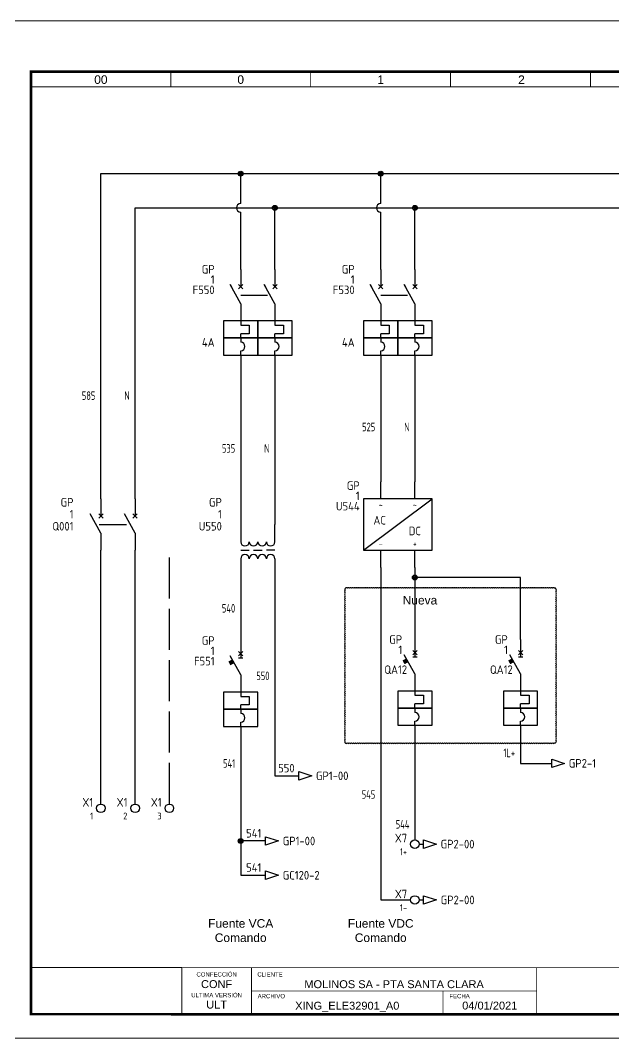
# Model space of a CAD drawing. Header units: millimetres. Extents: x -127 to 420, y 0 to 297.
# Drawn here: x 2.8 to 176.1, y 0 to 297.2 of the extents above; entities that cross this region are included whole.
import ezdxf
from ezdxf.enums import TextEntityAlignment as Align

# ---------------------------------------------------------------- set-up
doc = ezdxf.new("R2010")
doc.units = ezdxf.units.MM
doc.linetypes.add('ACAD_ISO02W100', pattern=[15, 12, -3])
for name, color, linetype in [('BLK_4', 250, 'Continuous'), ('BRN_25', 40, 'Continuous'), ('DESC', 150, 'Continuous'), ('LBLE_25', 4, 'Continuous'), ('LINK', 9, 'Continuous'), ('LOC', 8, 'Continuous'), ('MISC', 7, 'Continuous'), ('RED_15', 20, 'Continuous'), ('SYMS', 7, 'Continuous'), ('TAGS', 150, 'Continuous'), ('TERMS', 123, 'Continuous'), ('WHT_15', 7, 'Continuous'), ('WIREFIXED', 7, 'Continuous'), ('WIREREF', 52, 'Continuous'), ('XREF', 7, 'Continuous'), ('Y_G_25', 3, 'ACAD_ISO02W100')]:
    doc.layers.add(name, color=color, linetype=linetype)
doc.layers.add('eProC - L2', color=41, linetype='Continuous', lineweight=20)
doc.styles.get("Standard").update_dxf_attribs({"font": 'arial.ttf'})
doc.styles.add('WD_IEC', font='ISOCP2.shx', dxfattribs={"width": 0.9, "height": 4})
picture_1 = doc.add_image_def('image1.jpg', size_in_pixel=(564, 174))

# ---------------------------------------------------------------- blocks, each defined once
blk = doc.blocks.new('WDDOT')
for radius in [0.72, 0.449, 0.223]:
    blk.add_circle((0, 0), radius)
blk = doc.blocks.new('VCB1')
for p, q in [((0, 7.5), (0, 2.5)), ((0, -2.5), (-3.12, 3.12)), ((0.62, 1.88), (-0.62, 3.12)), ((-0.62, 1.88), (0.62, 3.12)), ((0, -2.5), (0, -7.5))]:
    blk.add_line(p, q)
at = {"style": 'WD_IEC'}
for tag, p in [('INST', (-8, 5.25)), ('LOC', (-8, 1.75)), ('TAG1', (-8, -1.75)), ('RATING1', (-8, -6.35)), ('DESC1', (-8, -14.35)), ('DESC2', (-8, -17.85)), ('DESC3', (-8, -21.35))]:
    blk.add_attdef(tag, text='', height=2.5, dxfattribs=at).set_placement(p, align=Align.RIGHT)
blk.add_attdef('TERM01', text='', height=2, rotation=90, dxfattribs=at).set_placement((-1, 7.5), align=Align.RIGHT)
at = {"style": 'WD_IEC', "flags": 1}
for tag, p, height in [('X2TERM01', (0, 7.5), 0.32), ('MFG', (2.75, 6.5), 1.5), ('CAT', (2.75, 4), 1.5), ('X4LINK', (-2, 0), 0.32), ('X1LINK', (-0.5, 0), 0.32), ('X8TERM02', (0, -7.5), 0.32), ('ASSYCODE', (1, -9), 1), ('FAMILY', (1, -10.5), 1), ('CATDESC', (1, -12), 1), ('CONTACT', (1, -13.5), 1), ('COMMON', (2.25, -14.75), 1)]:
    blk.add_attdef(tag, p, '', height=height, dxfattribs=at)
at = {"style": 'WD_IEC'}
blk.add_attdef('TERM02', (-1, -7.5), '', height=2, rotation=90, dxfattribs=at)
at = {"lineweight": 15, "style": 'WD_IEC'}
blk.add_attdef('XREF', text='', height=2.5, dxfattribs=at).set_placement((-8, -10.35), align=Align.RIGHT)
blk = doc.blocks.new('VCB2')
for p, q in [((0, 7.5), (0, 2.5)), ((0, -2.5), (-3.12, 3.12)), ((0.62, 1.88), (-0.62, 3.12)), ((-0.62, 1.88), (0.62, 3.12)), ((0, -2.5), (0, -7.5))]:
    blk.add_line(p, q)
at = {"style": 'WD_IEC'}
blk.add_attdef('TERM01', text='', height=2, rotation=90, dxfattribs=at).set_placement((-1, 7.5), align=Align.RIGHT)
at = {"style": 'WD_IEC', "flags": 1}
for tag, p, height in [('X2TERM01', (0, 7.5), 0.32), ('X4LINK', (-2.5, 0), 0.32), ('X1LINK', (-0.5, 0), 0.32), ('X8TERM02', (0, -7.5), 0.32), ('FAMILY', (1, -10.5), 1), ('CONTACT', (1, -13.5), 1)]:
    blk.add_attdef(tag, p, '', height=height, dxfattribs=at)
at = {"style": 'WD_IEC'}
for tag, p in [('INST', (-8, 2.65)), ('LOC', (-8, -0.35)), ('TAG2', (-8, -3.35)), ('DESC1', (-8, -13.35)), ('DESC2', (-8, -16.35)), ('DESC3', (-8, -19.35))]:
    blk.add_attdef(tag, text='', height=2.5, dxfattribs=at).set_placement(p, align=Align.RIGHT)
blk.add_attdef('TERM02', (-1, -7.5), '', height=2, rotation=90, dxfattribs=at)
at = {"style": 'WD_IEC', "flags": 1}
blk.add_attdef('RATING1', text='', height=2.5, dxfattribs=at).set_placement((-8, -6.35), align=Align.RIGHT)
at = {"lineweight": 15, "style": 'WD_IEC'}
blk.add_attdef('XREF', text='', height=2.5, dxfattribs=at).set_placement((-8, -10.35), align=Align.RIGHT)
blk = doc.blocks.new('VCB11Q134')
for p, q in [((0, 7.5), (0, 2.5)), ((0, -2.5), (-3.12, 3.12)), ((-0.62, 3.12), (0.63, 4.37)), ((0.63, 3.12), (-0.62, 4.37)), ((-0.62, 2.5), (0.63, 2.5)), ((0, -2.5), (0, -8.75)), ((0, -7.5), (0, -8.75)), ((0, -8.75), (2.5, -8.75)), ((2.5, -8.75), (2.5, -11.25)), ((0, -12.5), (0, -11.25)), ((2.5, -11.25), (0, -11.25)), ((0, -12.5), (0, -13.75)), ((0, -17.5), (0, -16.25)), ((0, -17.5), (0, -22.5))]:
    blk.add_line(p, q)
for points in [[(-5, -7.5), (-5, -12.5), (5, -12.5), (5, -7.5)], [(-5, -12.5), (-5, -17.5), (5, -17.5), (5, -12.5)]]:
    blk.add_lwpolyline(points, close=True)
blk.add_arc((0, -15), 1.25, 270, 90)
blk.add_solid([(-2.52, 2.03), (-3.61, 1.43), (-1.91, 0.94), (-3.01, 0.33)])
at = {"style": 'WD_IEC'}
for tag, p in [('INST', (-7.62, 6.3)), ('LOC', (-7.62, 3.3)), ('TAG1', (-7.62, 0.3)), ('RATING1', (-7.62, -2.7)), ('DESC1', (-7.62, -15.05)), ('DESC2', (-7.62, -18.05)), ('DESC3', (-7.62, -21.05))]:
    blk.add_attdef(tag, text='', height=2.5, dxfattribs=at).set_placement(p, align=Align.RIGHT)
blk.add_attdef('TERM01', text='', height=2, rotation=90, dxfattribs=at).set_placement((-1, 7.5), align=Align.RIGHT)
at = {"style": 'WD_IEC', "flags": 1}
for tag, p, height in [('X2TERM01', (0, 7.5), 0.32), ('X4LINK', (-2.15, 0), 0.32), ('X1LINK', (0.02, 0), 0.32), ('ASSYCODE', (0.69, -18.77), 1), ('FAMILY', (0.69, -20.27), 1), ('CATDESC', (0.69, -21.77), 1), ('X8TERM02', (0, -22.5), 0.32)]:
    blk.add_attdef(tag, p, '', height=height, dxfattribs=at)
at = {"style": 'WD_IEC', "flags": 9}
for tag, p in [('MFG', (7.81, 5.44)), ('CAT', (7.81, 2.94))]:
    blk.add_attdef(tag, text='', height=1.5, dxfattribs=at).set_placement(p, align=Align.RIGHT)
at = {"lineweight": 15, "style": 'WD_IEC'}
for tag, p in [('XREF', (-7.62, -12.05)), ('WDTAGALT', (-7.62, -24.05))]:
    blk.add_attdef(tag, text='', height=2.5, dxfattribs=at).set_placement(p, align=Align.RIGHT)
at = {"style": 'WD_IEC'}
blk.add_attdef('TERM02', (-1, -22.5), '', height=2, rotation=90, dxfattribs=at)
blk = doc.blocks.new('VIN1G1')
for p, q in [((0, 7.5), (0, 12.5)), ((9.98, 7.5), (9.98, 12.5)), ((14.99, 7.5), (-5.01, 7.5)), ((-5.01, 7.5), (-5.01, -7.5)), ((-5.01, -7.5), (14.99, 7.5)), ((14.99, -7.5), (14.99, 7.5)), ((14.99, -7.5), (14.99, 7.5)), ((-5.01, -7.5), (14.99, -7.5)), ((0, -12.5), (0, -7.5)), ((9.98, -12.5), (9.98, -7.5))]:
    blk.add_line(p, q)
at = {"style": 'WD_IEC'}
for tag, p in [('INST', (-6.14, 10.12)), ('LOC', (-6.14, 7.12)), ('TAG1', (-6.14, 4.12)), ('RATING1', (-5.97, 0.36)), ('DESC1', (-6.14, -6.22)), ('DESC2', (-6.14, -9.22)), ('DESC3', (-6.14, -12.22)), ('WDTAGALT', (-6.14, -15.22))]:
    blk.add_attdef(tag, text='', height=2.5, dxfattribs=at).set_placement(p, align=Align.RIGHT)
for tag, p in [('TERM01', (-1, 12.23)), ('TERM02', (8.98, 12.5))]:
    blk.add_attdef(tag, text='', height=2, rotation=90, dxfattribs=at).set_placement(p, align=Align.RIGHT)
at = {"style": 'WD_IEC', "flags": 1}
for tag, p, height in [('X2TERM01', (0, 12.5), 0.32), ('X2TERM02', (9.98, 12.5), 0.32), ('MFG', (15.53, 6.06), 1.5), ('CAT', (15.53, 3.56), 1.5), ('X1LINK', (14.99, 0), 0.32), ('X4LINK', (-5.01, -0.61), 0.32), ('ASSYCODE', (15.61, -4.38), 1), ('FAMILY', (15.61, -5.88), 1), ('CATDESC', (15.61, -7.38), 1), ('X8TERM03', (0, -12.5), 0.32), ('X8TERM04', (9.98, -12.5), 0.32)]:
    blk.add_attdef(tag, p, '', height=height, dxfattribs=at)
at = {"style": 'WD_IEC'}
for tag, p in [('TERMDESC01', (-0.01, 5.55)), ('TERMDESC02', (9.98, 5.55)), ('TERMDESC03', (-0.01, -5.52)), ('TERMDESC04', (9.98, -5.52))]:
    blk.add_attdef(tag, text='', height=2, dxfattribs=at).set_placement(p, align=Align.MIDDLE)
for tag, p in [('AC', (-0.3, 0.01)), ('DC', (9.97, -3.13))]:
    blk.add_attdef(tag, text='', height=2.5, dxfattribs=at).set_placement(p, align=Align.CENTER)
at = {"lineweight": 15, "style": 'WD_IEC'}
blk.add_attdef('XREF', text='', height=2.5, dxfattribs=at).set_placement((-6.14, -3.22), align=Align.RIGHT)
at = {"style": 'WD_IEC'}
for tag, p in [('TERM03', (-1, -12.96)), ('TERM04', (8.98, -12.96))]:
    blk.add_attdef(tag, p, '', height=2, rotation=90, dxfattribs=at)
blk = doc.blocks.new('VT0002')
blk.add_circle((0, 0), 1.25)
at = {"style": 'WD_IEC'}
for tag, p in [('INST', (-2.25, 6.5)), ('LOC', (-2.25, 3.5)), ('DESC1', (-2.25, -6.25)), ('DESC2', (-2.25, -9.25)), ('DESC3', (-2.25, -12.25))]:
    blk.add_attdef(tag, text='', height=2.5, dxfattribs=at).set_placement(p, align=Align.RIGHT)
at = {"style": 'WD_IEC', "flags": 1}
for tag, p, height in [('ASSYCODE', (2.75, 10.75), 1), ('CATDESC', (2.75, 9.25), 1), ('MFG', (2.75, 7.25), 1.5), ('CAT', (2.75, 4.75), 1.5), ('X4PIN01', (-1.25, 1), 0.25), ('X4TERM01', (-1.25, 0), 0.25), ('X4TERMDESC01', (-1.25, 0.5), 0.4), ('STRIPSEQ', (0, 0), 0.025), ('X2PIN01', (0, 2.25), 0.25), ('X2TERM01', (0, 1.25), 0.25), ('X8PIN01', (0, -0.25), 0.25), ('X2TERMDESC01', (0, 1.75), 0.4), ('X1PIN01', (1.25, 1), 0.25), ('X1TERM01', (1.25, 0), 0.25), ('X1TERMDESC01', (1.25, 0.5), 0.4), ('LINKTERM', (0, -0.04), 0.025), ('X8TERM01', (0, -1.25), 0.25), ('X8TERMDESC01', (0, -0.75), 0.4)]:
    blk.add_attdef(tag, p, '', height=height, dxfattribs=at)
at = {"style": 'WD_IEC', "flags": 8}
for tag, height, p in [('TAGSTRIP', 2.5, (-2.25, 0.5)), ('TERM01', 2, (-2.25, -3.25))]:
    blk.add_attdef(tag, text='', height=height, dxfattribs=at).set_placement(p, align=Align.RIGHT)
blk = doc.blocks.new('WD_WNV')
at = {"linetype": 'Continuous', "style": 'WD_IEC', "width": 0.8}
blk.add_attdef('WIRENO', text='', height=2.5, dxfattribs=at).set_placement((-1.6, 0), align=Align.MIDDLE_RIGHT)
at = {"style": 'WD_IEC', "flags": 1}
for tag, p in [('W08USER', (-1, 0.375)), ('W04USER', (-1, 0.875)), ('W05USER', (-1, 0.75)), ('W09USER', (-1, 0.25)), ('W03USER', (-1, 1)), ('W06USER', (-1, 0.625)), ('W07USER', (-1, 0.5)), ('W02USER', (-1, 1.125)), ('W01USER', (-1, 1.25)), ('W10USER', (-1, 0.125))]:
    blk.add_attdef(tag, text='', height=0.08, dxfattribs=at).set_placement(p, align=Align.CENTER)
blk = doc.blocks.new('VXF1')
for p, q in [((0, 0), (0, -5)), ((10, -5), (10, 0)), ((0, -7.5), (2.5, -7.5)), ((3.75, -7.5), (6.25, -7.5)), ((10, -7.5), (7.5, -7.5)), ((0, -10), (0, -15)), ((10, -10), (10, -15))]:
    blk.add_line(p, q)
for centre, start, end in [((1.25, -5), 180, 0), ((3.75, -5), 180, 0), ((6.25, -5), 180, 0), ((8.75, -5), 180, 0), ((1.25, -10), 0, 180), ((3.75, -10), 0, 180), ((6.25, -10), 0, 180), ((8.75, -10), 0, 180)]:
    blk.add_arc(centre, 1.25, start, end)
at = {"style": 'WD_IEC'}
for tag, p in [('INST', (-5.5, 5.25)), ('LOC', (-5.5, 1.75)), ('TAG1', (-5.5, -1.75)), ('DESC1', (-5.5, -6.35)), ('DESC2', (-5.5, -9.85)), ('DESC3', (-5.5, -13.35))]:
    blk.add_attdef(tag, text='', height=2.5, dxfattribs=at).set_placement(p, align=Align.RIGHT)
at = {"style": 'WD_IEC', "flags": 1}
for tag, p, height in [('X2TERM01', (0, 0), 0.32), ('X2TERM02', (10, 0), 0.32), ('MFG', (12.75, -1), 1.5), ('CAT', (12.75, -3.5), 1.5), ('X2TERM05', (5, -5), 0.32), ('X8TERM06', (5, -10), 0.32), ('ASSYCODE', (11, -11.5), 1), ('X8TERM03', (0, -15), 0.32), ('X8TERM04', (10, -15), 0.32), ('FAMILY', (11, -13), 1), ('CATDESC', (11, -14.5), 1)]:
    blk.add_attdef(tag, p, '', height=height, dxfattribs=at)
at = {"style": 'WD_IEC'}
for tag, p in [('TERM01', (-1, 0)), ('TERM05', (4, 0)), ('TERM02', (9, 0))]:
    blk.add_attdef(tag, text='', height=2, rotation=90, dxfattribs=at).set_placement(p, align=Align.RIGHT)
for tag, p in [('TERM03', (-1, -15)), ('TERM06', (4, -15)), ('TERM04', (9, -15))]:
    blk.add_attdef(tag, p, '', height=2, rotation=90, dxfattribs=at)
at = {"lineweight": 15, "style": 'WD_IEC'}
for tag, p in [('RATING1', (-5.5, -16.85)), ('RATING2', (-5.5, -20.35)), ('XREF', (-5.5, -23.85))]:
    blk.add_attdef(tag, text='', height=2.5, dxfattribs=at).set_placement(p, align=Align.RIGHT)
blk = doc.blocks.new('HA1S1')
blk.add_lwpolyline([(0, 1.25), (3.75, 0), (0, -1.25)], close=True)
at = {"style": 'WD_IEC'}
for tag, height, flags, p in [('WIRENO', 2.5, 8, (-1.25, 1)), ('SIGCODE', 1, 1, (5, 1.8))]:
    blk.add_attdef(tag, text='', height=height, dxfattribs=dict(at, flags=flags)).set_placement(p, align=Align.RIGHT)
at = {"style": 'WD_IEC', "flags": 1}
blk.add_attdef('X4TERM01', (0, 0), '', height=0.32, dxfattribs=at)
at = {"style": 'WD_IEC'}
blk.add_attdef('XREF', text='', height=2.5, dxfattribs=at).set_placement((5, 0), align=Align.MIDDLE_LEFT)
blk.add_attdef('DESC1', text='', height=2.5, dxfattribs=at).set_placement((-1.25, -1), align=Align.TOP_RIGHT)
blk = doc.blocks.new('HT0002')
blk.add_circle((0, 0), 1.25)
at = {"style": 'WD_IEC'}
for tag, p in [('INST', (-2.25, 6.5)), ('LOC', (-2.25, 3.5)), ('DESC1', (-2.25, -6.25)), ('DESC2', (-2.25, -9.25)), ('DESC3', (-2.25, -12.25))]:
    blk.add_attdef(tag, text='', height=2.5, dxfattribs=at).set_placement(p, align=Align.RIGHT)
at = {"style": 'WD_IEC', "flags": 1}
for tag, p, height in [('ASSYCODE', (2.75, 10.75), 1), ('CATDESC', (2.75, 9.25), 1), ('MFG', (2.75, 7.25), 1.5), ('CAT', (2.75, 4.75), 1.5), ('X4PIN01', (-1.25, 1), 0.25), ('X4TERM01', (-1.25, 0), 0.25), ('X4TERMDESC01', (-1.25, 0.5), 0.4), ('STRIPSEQ', (0, 0), 0.025), ('X2PIN01', (0, 2.25), 0.25), ('X2TERM01', (0, 1.25), 0.25), ('X8PIN01', (0, -0.25), 0.25), ('X2TERMDESC01', (0, 1.75), 0.4), ('X1PIN01', (1.25, 1), 0.25), ('X1TERM01', (1.25, 0), 0.25), ('X1TERMDESC01', (1.25, 0.5), 0.4), ('LINKTERM', (0, -0.04), 0.025), ('X8TERM01', (0, -1.25), 0.25), ('X8TERMDESC01', (0, -0.75), 0.4)]:
    blk.add_attdef(tag, p, '', height=height, dxfattribs=at)
at = {"style": 'WD_IEC', "flags": 8}
for tag, height, p in [('TAGSTRIP', 2.5, (-2.25, 0.5)), ('TERM01', 2, (-2.25, -3.25))]:
    blk.add_attdef(tag, text='', height=height, dxfattribs=at).set_placement(p, align=Align.RIGHT)
blk = doc.blocks.new('VCB11Q9')
for p, q in [((0, 7.5), (0, 2.5)), ((0, -2.5), (-3.12, 3.12)), ((-3.12, 3.12), (-2.52, 2.03)), ((-0.66, 1.84), (0.66, 3.16)), ((-0.66, 3.16), (0.66, 1.84)), ((0, -2.5), (0, -7.5)), ((0, -7.5), (0, -8.75)), ((0, -8.75), (2.5, -8.75)), ((2.5, -8.75), (2.5, -11.25)), ((0, -12.5), (0, -11.25)), ((2.5, -11.25), (0, -11.25)), ((0, -12.5), (0, -13.75)), ((0, -17.5), (0, -16.25)), ((0, -17.5), (0, -22.5))]:
    blk.add_line(p, q)
for points in [[(-5, -7.5), (-5, -12.5), (5, -12.5), (5, -7.5)], [(-5, -12.5), (-5, -17.5), (5, -17.5), (5, -12.5)]]:
    blk.add_lwpolyline(points, close=True)
blk.add_arc((0, -15), 1.25, 270, 90)
at = {"style": 'WD_IEC'}
for tag, p in [('INST', (-7.62, 6.3)), ('LOC', (-7.62, 3.3)), ('TAG1', (-7.62, 0.3)), ('RATING1', (-7.62, -2.7)), ('DESC1', (-7.62, -15.05)), ('DESC2', (-7.62, -18.05)), ('DESC3', (-7.62, -21.05))]:
    blk.add_attdef(tag, text='', height=2.5, dxfattribs=at).set_placement(p, align=Align.RIGHT)
blk.add_attdef('TERM01', text='', height=2, rotation=90, dxfattribs=at).set_placement((-1, 7.5), align=Align.RIGHT)
at = {"style": 'WD_IEC', "flags": 1}
for tag, p, height in [('X2TERM01', (0, 7.5), 0.32), ('X4LINK', (-2.15, 0), 0.32), ('X1LINK', (0.02, 0), 0.32), ('CONTACT', (-5.15, -7.55), 1), ('COMMON', (-3.9, -8.8), 1), ('ASSYCODE', (0.69, -18.77), 1), ('FAMILY', (0.69, -20.27), 1), ('CATDESC', (0.69, -21.77), 1), ('X8TERM02', (0, -22.5), 0.32)]:
    blk.add_attdef(tag, p, '', height=height, dxfattribs=at)
at = {"style": 'WD_IEC', "flags": 9}
for tag, p in [('MFG', (7.81, 5.44)), ('CAT', (7.81, 2.94))]:
    blk.add_attdef(tag, text='', height=1.5, dxfattribs=at).set_placement(p, align=Align.RIGHT)
at = {"lineweight": 15, "style": 'WD_IEC'}
blk.add_attdef('XREF', text='', height=2.5, dxfattribs=at).set_placement((-7.62, -12.05), align=Align.RIGHT)
at = {"style": 'WD_IEC'}
blk.add_attdef('TERM02', (-1, -22.5), '', height=2, rotation=90, dxfattribs=at)
blk = doc.blocks.new('VCB21Q9')
for p, q in [((0, 7.5), (0, 2.5)), ((0, -2.5), (-3.12, 3.12)), ((-3.12, 3.12), (-2.52, 2.03)), ((-0.66, 1.84), (0.66, 3.16)), ((-0.66, 3.16), (0.66, 1.84)), ((0, -2.5), (0, -7.5)), ((0, -7.5), (0, -8.75)), ((0, -8.75), (2.5, -8.75)), ((2.5, -8.75), (2.5, -11.25)), ((0, -12.5), (0, -11.25)), ((2.5, -11.25), (0, -11.25)), ((0, -12.5), (0, -13.75)), ((0, -17.5), (0, -16.25)), ((0, -17.5), (0, -22.5))]:
    blk.add_line(p, q)
for points in [[(-5, -7.5), (-5, -12.5), (5, -12.5), (5, -7.5)], [(-5, -12.5), (-5, -17.5), (5, -17.5), (5, -12.5)]]:
    blk.add_lwpolyline(points, close=True)
blk.add_arc((0, -15), 1.25, 270, 90)
at = {"style": 'WD_IEC'}
for tag, p in [('INST', (-5.27, 9.9)), ('LOC', (-5.27, 6.9)), ('TAG2', (-5.27, 3.9)), ('DESC1', (-8.42, -12.55)), ('DESC2', (-8.42, -15.55)), ('DESC3', (-8.42, -18.55))]:
    blk.add_attdef(tag, text='', height=2.5, dxfattribs=at).set_placement(p, align=Align.RIGHT)
blk.add_attdef('TERM01', text='', height=2, rotation=90, dxfattribs=at).set_placement((-1, 7.5), align=Align.RIGHT)
at = {"style": 'WD_IEC', "flags": 1}
for tag, p, height in [('X2TERM01', (0, 7.5), 0.32), ('X4LINK', (-2.15, 0), 0.32), ('X1LINK', (-0.13, 0), 0.32), ('CONTACT', (-5.15, -7.55), 1), ('FAMILY', (0.69, -20.27), 1), ('X8TERM02', (0, -22.5), 0.32)]:
    blk.add_attdef(tag, p, '', height=height, dxfattribs=at)
at = {"lineweight": 15, "style": 'WD_IEC'}
blk.add_attdef('XREF', text='', height=2.5, dxfattribs=at).set_placement((-8.42, -6.55), align=Align.RIGHT)
at = {"style": 'WD_IEC', "flags": 1}
blk.add_attdef('RATING1', text='', height=2.5, dxfattribs=at).set_placement((-8.42, -9.55), align=Align.RIGHT)
at = {"style": 'WD_IEC'}
blk.add_attdef('TERM02', (-1, -22.5), '', height=2, rotation=90, dxfattribs=at)
blk = doc.blocks.new('eproc_rotulo_010')
at = {"layer": 'eProC - L2', "color": 0, "lineweight": 5, "const_width": 0.233}
for points in [[(0.12, 297.12), (420.12, 297.12), (420.12, 0.12), (0.12, 0.12), (0.12, 297.12)], [(5.9, 20.72), (414.37, 20.7)], [(49.98, 7.12), (49.98, 20.72)], [(70.35, 7.12), (70.35, 20.72)], [(153.64, 7.04), (153.64, 20.64)], [(70.35, 13.92), (153.64, 13.92)], [(126.3, 7.12), (126.3, 13.92)]]:
    blk.add_lwpolyline(points, dxfattribs=at)
at = {"layer": 'eProC - L2', "color": 0}
blk.add_lwpolyline([(420.12, 0.12), (420.12, 297.12), (0.12, 297.12), (0.12, 0.12), (420.12, 0.12)], dxfattribs=at)
at = {"layer": 'eProC - L2', "color": 0, "lineweight": 40, "const_width": 0.75}
blk.add_lwpolyline([(5.92, 7.13), (414.37, 7.11), (414.4, 282.24), (5.95, 282.27)], close=True, dxfattribs=at)
at = {"layer": 'eProC - L2', "color": 0, "lineweight": 5, "const_width": 0.233}
for points in [[(46.8, 277.83), (5.9, 277.83), (5.9, 282.27), (46.8, 282.27)], [(87.64, 277.83), (46.75, 277.83), (46.75, 282.27), (87.64, 282.27)], [(128.54, 277.83), (87.64, 277.83), (87.64, 282.26), (128.54, 282.26)], [(169.38, 277.83), (128.49, 277.83), (128.49, 282.26), (169.38, 282.26)], [(210.28, 277.82), (169.38, 277.82), (169.38, 282.26), (210.28, 282.26)]]:
    blk.add_lwpolyline(points, close=True, dxfattribs=at)
at = {"layer": 'eProC - L2', "color": 0, "lineweight": 20, "char_height": 2.5, "attachment_point": 8}
for s, insert in [('{\\fArial|b0|i0|c0|p18;00}', (26.35, 278.66)), ('{\\fArial|b0|i0|c0|p18;0}', (67.19, 278.66)), ('{\\fArial|b0|i0|c0|p18;1}', (108.09, 278.66)), ('{\\fArial|b0|i0|c0|p18;2}', (149.2, 278.66))]:
    blk.add_mtext(s, dxfattribs=dict(at, insert=insert))
at = {"layer": 'eProC - L2', "color": 0, "char_height": 1.2552}
for s, insert, attachment_point in [('{\\fArial|b0|i0|c0|p18;CONFECCIÓN }', (60.16, 18.11), 8), ('{\\fArial|b0|i0|c0|p18;CLIENTE}', (72.05, 18.11), 7), ('{\\fArial|b0|i0|c0|p18;ULTIMA VERSIÓN}', (60.16, 12.05), 8), ('{\\fArial|b0|i0|c0|p18;ARCHIVO}', (72.15, 11.76), 7), ('{\\fArial|b0|i0|c0|p18;FECHA}', (128.15, 11.76), 7)]:
    blk.add_mtext(s, dxfattribs=dict(at, insert=insert, attachment_point=attachment_point))
at = {"layer": 'eProC - L2', "color": 0}
for tag, p in [('GR', (386.11, 17)), ('PGRAL', (411.76, 17.25)), ('PG', (382.35, 11.13)), ('PT', (394.05, 11.13)), ('PAGT', (408.55, 11.13))]:
    blk.add_attdef(tag, text='', height=3, dxfattribs=at).set_placement(p, align=Align.MIDDLE_CENTER)
for tag, height, p in [('CONF', 2.31, (60.16, 14.76)), ('CLIENTE', 2.31, (111.99, 14.74)), ('DESC_1', 2.5, (262.25, 14.94)), ('DESC__2', 1.8, (262.25, 10.51)), ('ULT', 2.31, (60.16, 8.79)), ('ARCH', 2.31, (98.32, 8.46)), ('FECHA', 2.31, (139.94, 8.5))]:
    blk.add_attdef(tag, text='', height=height, dxfattribs=at).set_placement(p, align=Align.CENTER)
at = {"layer": 'eProC - L2', "color": 0, "flags": 9}
blk.add_attdef('WD_TB', (0.12, 0.12), '', height=2.5, dxfattribs=at)
at = {"layer": 'eProC - L2', "color": 0}
image = blk.add_image(picture_1, insert=(5.9, 7.12), size_in_units=(44.08, 13.6), dxfattribs=at)
image.dxf.flags = 7

msp = doc.modelspace()

# ---------------------------------------------------------------- linework, layer by layer
at = {"layer": 'BLK_4'}
msp.add_line((26.35, 68.48), (26.35, 142.56), dxfattribs=at)
at = {"layer": 'BRN_25'}
for p, q in [((26.35, 252.49), (393.65, 252.49)), ((26.35, 157.56), (26.35, 252.49)), ((67.19, 243.76), (67.19, 252.49)), ((108.09, 243.76), (108.09, 252.49)), ((67.19, 224.52), (67.19, 241.22)), ((108.09, 224.52), (108.09, 241.22)), ((67.19, 194.52), (67.19, 150.06)), ((108.09, 194.52), (108.09, 162.56)), ((67.19, 135.06), (67.19, 116.15)), ((67.19, 86.15), (67.19, 47.69)), ((74.47, 57.69), (67.19, 57.69)), ((67.19, 47.69), (74.47, 47.69))]:
    msp.add_line(p, q, dxfattribs=at)
for centre in [(67.19, 242.49), (108.09, 242.49)]:
    msp.add_arc(centre, 1.27, 90, 270, dxfattribs=at)
at = {"layer": 'DESC'}
msp.add_lwpolyline([(97.71, 86.35, 0.520567), (98.31, 86.35, 0.520567), (98.92, 86.35, 0.520567), (99.52, 86.35, 0.520567), (100.13, 86.35, 0.520567), (100.73, 86.35, 0.520567), (101.34, 86.35, 0.520567), (101.94, 86.35, 0.520567), (102.55, 86.35, 0.520567), (103.15, 86.35, 0.520567), (103.76, 86.35, 0.520567), (104.36, 86.35, 0.520567), (104.97, 86.35, 0.520567), (105.57, 86.35, 0.520567), (106.18, 86.35, 0.520567), (106.78, 86.35, 0.520567), (107.38, 86.35, 0.520567), (107.99, 86.35, 0.520567), (108.59, 86.35, 0.520567), (109.2, 86.35, 0.520567), (109.8, 86.35, 0.520567), (110.41, 86.35, 0.520567), (111.01, 86.35, 0.520567), (111.62, 86.35, 0.520567), (112.22, 86.35, 0.520567), (112.83, 86.35, 0.520567), (113.43, 86.35, 0.520567), (114.04, 86.35, 0.520567), (114.64, 86.35, 0.520567), (115.25, 86.35, 0.520567), (115.85, 86.35, 0.520567), (116.46, 86.35, 0.520567), (117.06, 86.35, 0.520567), (117.67, 86.35, 0.520567), (118.27, 86.35, 0.520567), (118.88, 86.35, 0.520567), (119.48, 86.35, 0.520567), (120.09, 86.35, 0.520567), (120.69, 86.35, 0.520567), (121.3, 86.35, 0.520567), (121.9, 86.35, 0.520567), (122.5, 86.35, 0.520567), (123.11, 86.35, 0.520567), (123.71, 86.35, 0.520567), (124.32, 86.35, 0.520567), (124.92, 86.35, 0.520567), (125.53, 86.35, 0.520567), (126.13, 86.35, 0.520567), (126.74, 86.35, 0.520567), (127.34, 86.35, 0.520567), (127.95, 86.35, 0.520567), (128.55, 86.35, 0.520567), (129.16, 86.35, 0.520567), (129.76, 86.35, 0.520567), (130.37, 86.35, 0.520567), (130.97, 86.35, 0.520567), (131.58, 86.35, 0.520567), (132.18, 86.35, 0.520567), (132.79, 86.35, 0.520567), (133.39, 86.35, 0.520567), (134, 86.35, 0.520567), (134.6, 86.35, 0.520567), (135.21, 86.35, 0.520567), (135.81, 86.35, 0.520567), (136.42, 86.35, 0.520567), (137.02, 86.35, 0.520567), (137.62, 86.35, 0.520567), (138.23, 86.35, 0.520567), (138.83, 86.35, 0.520567), (139.44, 86.35, 0.520567), (140.04, 86.35, 0.520567), (140.65, 86.35, 0.520567), (141.25, 86.35, 0.520567), (141.86, 86.35, 0.520567), (142.46, 86.35, 0.520567), (143.07, 86.35, 0.520567), (143.67, 86.35, 0.520567), (144.28, 86.35, 0.520567), (144.88, 86.35, 0.520567), (145.49, 86.35, 0.520567), (146.09, 86.35, 0.520567), (146.7, 86.35, 0.520567), (147.3, 86.35, 0.520567), (147.91, 86.35, 0.520567), (148.51, 86.35, 0.520567), (149.12, 86.35, 0.520567), (149.72, 86.35, 0.520567), (150.33, 86.35, 0.520567), (150.93, 86.35, 0.520567), (151.54, 86.35, 0.520567), (152.14, 86.35, 0.520567), (152.74, 86.35, 0.520567), (153.35, 86.35, 0.520567), (153.95, 86.35, 0.520567), (154.56, 86.35, 0.520567), (155.16, 86.35, 0.520567), (155.77, 86.35, 0.520567), (156.37, 86.35, 0.520567), (156.98, 86.35, 0.520567), (157.58, 86.35, 0.520567), (158.19, 86.35, 0.520567), (158.79, 86.35, 0.520567), (159.26, 86.49, 0.520567), (159.26, 87.1, 0.520567), (159.26, 87.7, 0.520567), (159.26, 88.31, 0.520567), (159.26, 88.91, 0.520567), (159.26, 89.52, 0.520567), (159.26, 90.12, 0.520567), (159.26, 90.73, 0.520567), (159.26, 91.33, 0.520567), (159.26, 91.94, 0.520567), (159.26, 92.54, 0.520567), (159.26, 93.15, 0.520567), (159.26, 93.75, 0.520567), (159.26, 94.36, 0.520567), (159.26, 94.96, 0.520567), (159.26, 95.57, 0.520567), (159.26, 96.17, 0.520567), (159.26, 96.78, 0.520567), (159.26, 97.38, 0.520567), (159.26, 97.99, 0.520567), (159.26, 98.59, 0.520567), (159.26, 99.19, 0.520567), (159.26, 99.8, 0.520567), (159.26, 100.4, 0.520567), (159.26, 101.01, 0.520567), (159.26, 101.61, 0.520567), (159.26, 102.22, 0.520567), (159.26, 102.82, 0.520567), (159.26, 103.43, 0.520567), (159.26, 104.03, 0.520567), (159.26, 104.64, 0.520567), (159.26, 105.24, 0.520567), (159.26, 105.85, 0.520567), (159.26, 106.45, 0.520567), (159.26, 107.06, 0.520567), (159.26, 107.66, 0.520567), (159.26, 108.27, 0.520567), (159.26, 108.87, 0.520567), (159.26, 109.48, 0.520567), (159.26, 110.08, 0.520567), (159.26, 110.69, 0.520567), (159.26, 111.29, 0.520567), (159.26, 111.9, 0.520567), (159.26, 112.5, 0.520567), (159.26, 113.11, 0.520567), (159.26, 113.71, 0.520567), (159.26, 114.32, 0.520567), (159.26, 114.92, 0.520567), (159.26, 115.52, 0.520567), (159.26, 116.13, 0.520567), (159.26, 116.73, 0.520567), (159.26, 117.34, 0.520567), (159.26, 117.94, 0.520567), (159.26, 118.55, 0.520567), (159.26, 119.15, 0.520567), (159.26, 119.76, 0.520567), (159.26, 120.36, 0.520567), (159.26, 120.97, 0.520567), (159.26, 121.57, 0.520567), (159.26, 122.18, 0.520567), (159.26, 122.78, 0.520567), (159.26, 123.39, 0.520567), (159.26, 123.99, 0.520567), (159.26, 124.6, 0.520567), (159.26, 125.2, 0.520567), (159.26, 125.81, 0.520567), (159.26, 126.41, 0.520567), (159.26, 127.02, 0.520567), (159.26, 127.62, 0.520567), (159.26, 128.23, 0.520567), (159.26, 128.83, 0.520567), (159.26, 129.44, 0.520567), (159.26, 130.04, 0.520567), (159.26, 130.64, 0.520567), (159.26, 131.25, 0.520567), (158.87, 131.47, 0.520567), (158.27, 131.47, 0.520567), (157.66, 131.47, 0.520567), (157.06, 131.47, 0.520567), (156.45, 131.47, 0.520567), (155.85, 131.47, 0.520567), (155.24, 131.47, 0.520567), (154.64, 131.47, 0.520567), (154.03, 131.47, 0.520567), (153.43, 131.47, 0.520567), (152.82, 131.47, 0.520567), (152.22, 131.47, 0.520567), (151.61, 131.47, 0.520567), (151.01, 131.47, 0.520567), (150.4, 131.47, 0.520567), (149.8, 131.47, 0.520567), (149.19, 131.47, 0.520567), (148.59, 131.47, 0.520567), (147.98, 131.47, 0.520567), (147.38, 131.47, 0.520567), (146.77, 131.47, 0.520567), (146.17, 131.47, 0.520567), (145.56, 131.47, 0.520567), (144.96, 131.47, 0.520567), (144.36, 131.47, 0.520567), (143.75, 131.47, 0.520567), (143.15, 131.47, 0.520567), (142.54, 131.47, 0.520567), (141.94, 131.47, 0.520567), (141.33, 131.47, 0.520567), (140.73, 131.47, 0.520567), (140.12, 131.47, 0.520567), (139.52, 131.47, 0.520567), (138.91, 131.47, 0.520567), (138.31, 131.47, 0.520567), (137.7, 131.47, 0.520567), (137.1, 131.47, 0.520567), (136.49, 131.47, 0.520567), (135.89, 131.47, 0.520567), (135.28, 131.47, 0.520567), (134.68, 131.47, 0.520567), (134.07, 131.47, 0.520567), (133.47, 131.47, 0.520567), (132.86, 131.47, 0.520567), (132.26, 131.47, 0.520567), (131.65, 131.47, 0.520567), (131.05, 131.47, 0.520567), (130.44, 131.47, 0.520567), (129.84, 131.47, 0.520567), (129.24, 131.47, 0.520567), (128.63, 131.47, 0.520567), (128.03, 131.47, 0.520567), (127.42, 131.47, 0.520567), (126.82, 131.47, 0.520567), (126.21, 131.47, 0.520567), (125.61, 131.47, 0.520567), (125, 131.47, 0.520567), (124.4, 131.47, 0.520567), (123.79, 131.47, 0.520567), (123.19, 131.47, 0.520567), (122.58, 131.47, 0.520567), (121.98, 131.47, 0.520567), (121.37, 131.47, 0.520567), (120.77, 131.47, 0.520567), (120.16, 131.47, 0.520567), (119.56, 131.47, 0.520567), (118.95, 131.47, 0.520567), (118.35, 131.47, 0.520567), (117.74, 131.47, 0.520567), (117.14, 131.47, 0.520567), (116.53, 131.47, 0.520567), (115.93, 131.47, 0.520567), (115.32, 131.47, 0.520567), (114.72, 131.47, 0.520567), (114.12, 131.47, 0.520567), (113.51, 131.47, 0.520567), (112.91, 131.47, 0.520567), (112.3, 131.47, 0.520567), (111.7, 131.47, 0.520567), (111.09, 131.47, 0.520567), (110.49, 131.47, 0.520567), (109.88, 131.47, 0.520567), (109.28, 131.47, 0.520567), (108.67, 131.47, 0.520567), (108.07, 131.47, 0.520567), (107.46, 131.47, 0.520567), (106.86, 131.47, 0.520567), (106.25, 131.47, 0.520567), (105.65, 131.47, 0.520567), (105.04, 131.47, 0.520567), (104.44, 131.47, 0.520567), (103.83, 131.47, 0.520567), (103.23, 131.47, 0.520567), (102.62, 131.47, 0.520567), (102.02, 131.47, 0.520567), (101.41, 131.47, 0.520567), (100.81, 131.47, 0.520567), (100.2, 131.47, 0.520567), (99.6, 131.47, 0.520567), (98.99, 131.47, 0.520567), (98.39, 131.47, 0.520567), (97.79, 131.47, 0.520567), (97.71, 130.94, 0.520567), (97.71, 130.34, 0.520567), (97.71, 129.73, 0.520567), (97.71, 129.13, 0.520567), (97.71, 128.52, 0.520567), (97.71, 127.92, 0.520567), (97.71, 127.31, 0.520567), (97.71, 126.71, 0.520567), (97.71, 126.1, 0.520567), (97.71, 125.5, 0.520567), (97.71, 124.89, 0.520567), (97.71, 124.29, 0.520567), (97.71, 123.68, 0.520567), (97.71, 123.08, 0.520567), (97.71, 122.47, 0.520567), (97.71, 121.87, 0.520567), (97.71, 121.26, 0.520567), (97.71, 120.66, 0.520567), (97.71, 120.06, 0.520567), (97.71, 119.45, 0.520567), (97.71, 118.85, 0.520567), (97.71, 118.24, 0.520567), (97.71, 117.64, 0.520567), (97.71, 117.03, 0.520567), (97.71, 116.43, 0.520567), (97.71, 115.82, 0.520567), (97.71, 115.22, 0.520567), (97.71, 114.61, 0.520567), (97.71, 114.01, 0.520567), (97.71, 113.4, 0.520567), (97.71, 112.8, 0.520567), (97.71, 112.19, 0.520567), (97.71, 111.59, 0.520567), (97.71, 110.98, 0.520567), (97.71, 110.38, 0.520567), (97.71, 109.77, 0.520567), (97.71, 109.17, 0.520567), (97.71, 108.56, 0.520567), (97.71, 107.96, 0.520567), (97.71, 107.35, 0.520567), (97.71, 106.75, 0.520567), (97.71, 106.14, 0.520567), (97.71, 105.54, 0.520567), (97.71, 104.94, 0.520567), (97.71, 104.33, 0.520567), (97.71, 103.73, 0.520567), (97.71, 103.12, 0.520567), (97.71, 102.52, 0.520567), (97.71, 101.91, 0.520567), (97.71, 101.31, 0.520567), (97.71, 100.7, 0.520567), (97.71, 100.1, 0.520567), (97.71, 99.49, 0.520567), (97.71, 98.89, 0.520567), (97.71, 98.28, 0.520567), (97.71, 97.68, 0.520567), (97.71, 97.07, 0.520567), (97.71, 96.47, 0.520567), (97.71, 95.86, 0.520567), (97.71, 95.26, 0.520567), (97.71, 94.65, 0.520567), (97.71, 94.05, 0.520567), (97.71, 93.44, 0.520567), (97.71, 92.84, 0.520567), (97.71, 92.23, 0.520567), (97.71, 91.63, 0.520567), (97.71, 91.02, 0.520567), (97.71, 90.42, 0.520567), (97.71, 89.82, 0.520567), (97.71, 89.21, 0.520567), (97.71, 88.61, 0.520567), (97.71, 88, 0.520567), (97.71, 87.4, 0.520567), (97.71, 86.79, 0.520567)], format="xyb", close=True, dxfattribs=at)
at = {"layer": 'LBLE_25'}
for p, q in [((36.35, 242.49), (393.65, 242.49)), ((36.35, 157.56), (36.35, 242.49)), ((77.19, 224.52), (77.19, 242.49)), ((118.09, 224.52), (118.09, 242.49)), ((77.19, 194.52), (77.19, 150.06)), ((118.09, 194.52), (118.09, 162.56)), ((36.35, 68.48), (36.35, 142.56)), ((77.19, 135.06), (77.19, 76.71)), ((77.19, 76.71), (84.18, 76.71))]:
    msp.add_line(p, q, dxfattribs=at)
at = {"layer": 'LINK'}
for points in [[(67.22, 217.02), (75.04, 217.02)], [(108.11, 217.02), (115.94, 217.02)], [(25.85, 150.06), (33.85, 150.06)]]:
    msp.add_lwpolyline(points, dxfattribs=at)
at = {"layer": 'RED_15'}
for p, q in [((118.07, 137.56), (118.07, 116.46)), ((148.93, 134.63), (118.07, 134.63)), ((148.93, 116.46), (148.93, 134.63)), ((118.07, 86.46), (118.07, 58.04)), ((148.93, 86.46), (148.93, 80.36)), ((148.93, 80.36), (158.03, 80.36)), ((119.32, 56.79), (120.59, 56.79))]:
    msp.add_line(p, q, dxfattribs=at)
at = {"layer": 'WHT_15'}
for p, q in [((108.09, 137.56), (108.09, 40.48)), ((108.09, 40.48), (116.82, 40.48)), ((119.32, 40.48), (120.61, 40.48))]:
    msp.add_line(p, q, dxfattribs=at)
at = {"layer": 'Y_G_25'}
msp.add_line((46.35, 68.48), (46.35, 142.56), dxfattribs=at)

# ---------------------------------------------------------------- block references
at = {"layer": 'eProC - L2'}
ref = msp.add_blockref('eproc_rotulo_010', (0, 0), dxfattribs=at)
ref.add_attrib('CONF', 'CONF', dxfattribs={"color": 0, "height": 2.305}).set_placement((60.16, 14.76), align=Align.CENTER)
ref.add_attrib('ULT', 'ULT', dxfattribs={"color": 0, "height": 2.305}).set_placement((60.16, 8.79), align=Align.CENTER)
ref.add_attrib('ARCH', 'XING_ELE32901_A0', dxfattribs={"color": 0, "height": 2.3051}).set_placement((98.32, 8.46), align=Align.CENTER)
ref.add_attrib('FECHA', '04/01/2021', dxfattribs={"color": 0, "height": 2.305}).set_placement((139.94, 8.5), align=Align.CENTER)
ref.add_attrib('CLIENTE', 'MOLINOS SA - PTA SANTA CLARA', dxfattribs={"color": 0, "height": 2.3051}).set_placement((111.99, 14.74), align=Align.CENTER)
at = {"layer": 'SYMS'}
for name, p in [('WDDOT', (67.19, 252.49)), ('WDDOT', (108.09, 252.49)), ('WDDOT', (77.19, 242.49)), ('WDDOT', (118.09, 242.49)), ('VCB21Q9', (77.19, 217.02)), ('VCB21Q9', (118.09, 217.02)), ('VCB2', (36.35, 150.06)), ('WDDOT', (118.07, 134.63)), ('WDDOT', (67.19, 57.69))]:
    msp.add_blockref(name, p, dxfattribs=at)
ref = msp.add_blockref('VCB11Q9', (67.19, 217.02), dxfattribs=at)
ref.add_attrib('TAG1', 'F550', dxfattribs={"layer": 'TAGS', "height": 2.5, "style": 'WD_IEC'}).set_placement((59.57, 217.32), align=Align.RIGHT)
ref.add_attrib('INST', 'GP', dxfattribs={"layer": 'LOC', "height": 2.5, "style": 'WD_IEC'}).set_placement((59.57, 223.32), align=Align.RIGHT)
ref.add_attrib('LOC', '1', dxfattribs={"layer": 'LOC', "height": 2.5, "style": 'WD_IEC'}).set_placement((59.57, 220.32), align=Align.RIGHT)
ref.add_attrib('DESC1', '4A', dxfattribs={"layer": 'DESC', "height": 2.5, "style": 'WD_IEC'}).set_placement((59.57, 201.97), align=Align.RIGHT)
ref = msp.add_blockref('VCB11Q9', (108.09, 217.02), dxfattribs=at)
ref.add_attrib('TAG1', 'F530', dxfattribs={"layer": 'TAGS', "height": 2.5, "style": 'WD_IEC'}).set_placement((100.47, 217.32), align=Align.RIGHT)
ref.add_attrib('INST', 'GP', dxfattribs={"layer": 'LOC', "height": 2.5, "style": 'WD_IEC'}).set_placement((100.47, 223.32), align=Align.RIGHT)
ref.add_attrib('LOC', '1', dxfattribs={"layer": 'LOC', "height": 2.5, "style": 'WD_IEC'}).set_placement((100.47, 220.32), align=Align.RIGHT)
ref.add_attrib('DESC1', '4A', dxfattribs={"layer": 'DESC', "height": 2.5, "style": 'WD_IEC'}).set_placement((100.47, 201.97), align=Align.RIGHT)
ref = msp.add_blockref('VIN1G1', (108.09, 150.06), dxfattribs=at)
ref.add_attrib('TERMDESC03', '-', dxfattribs={"layer": 'TERMS', "height": 2, "style": 'WD_IEC'}).set_placement((108.08, 144.54), align=Align.MIDDLE)
ref.add_attrib('TERMDESC04', '+', dxfattribs={"layer": 'TERMS', "height": 2, "style": 'WD_IEC'}).set_placement((118.06, 144.54), align=Align.MIDDLE)
ref.add_attrib('TERMDESC01', '~', dxfattribs={"layer": 'TERMS', "height": 2, "style": 'WD_IEC'}).set_placement((108.08, 155.61), align=Align.MIDDLE)
ref.add_attrib('TERMDESC02', '~', dxfattribs={"layer": 'TERMS', "height": 2, "style": 'WD_IEC'}).set_placement((118.06, 155.61), align=Align.MIDDLE)
ref.add_attrib('AC', 'AC', dxfattribs={"layer": 'MISC', "height": 2.5, "style": 'WD_IEC'}).set_placement((107.79, 150.07), align=Align.CENTER)
ref.add_attrib('DC', 'DC', dxfattribs={"layer": 'MISC', "height": 2.5, "style": 'WD_IEC'}).set_placement((118.06, 146.94), align=Align.CENTER)
ref.add_attrib('TAG1', 'U544', dxfattribs={"layer": 'TAGS', "height": 2.5, "style": 'WD_IEC'}).set_placement((101.95, 154.18), align=Align.RIGHT)
ref.add_attrib('INST', 'GP', dxfattribs={"layer": 'LOC', "height": 2.5, "style": 'WD_IEC'}).set_placement((101.95, 160.18), align=Align.RIGHT)
ref.add_attrib('LOC', '1', dxfattribs={"layer": 'LOC', "height": 2.5, "style": 'WD_IEC'}).set_placement((101.95, 157.18), align=Align.RIGHT)
ref = msp.add_blockref('VCB1', (26.35, 150.06), dxfattribs=at)
ref.add_attrib('LOC', '1', dxfattribs={"layer": 'LOC', "height": 2.5, "style": 'WD_IEC'}).set_placement((18.35, 151.81), align=Align.RIGHT)
ref.add_attrib('INST', 'GP', dxfattribs={"layer": 'LOC', "height": 2.5, "style": 'WD_IEC'}).set_placement((18.35, 155.31), align=Align.RIGHT)
ref.add_attrib('TAG1', 'Q001', dxfattribs={"layer": 'TAGS', "height": 2.5, "style": 'WD_IEC'}).set_placement((18.35, 148.31), align=Align.RIGHT)
ref = msp.add_blockref('VXF1', (67.19, 150.06), dxfattribs=at)
ref.add_attrib('LOC', '1', dxfattribs={"layer": 'LOC', "height": 2.5, "style": 'WD_IEC'}).set_placement((61.69, 151.81), align=Align.RIGHT)
ref.add_attrib('INST', 'GP', dxfattribs={"layer": 'LOC', "height": 2.5, "style": 'WD_IEC'}).set_placement((61.69, 155.31), align=Align.RIGHT)
ref.add_attrib('TAG1', 'U550', dxfattribs={"layer": 'TAGS', "height": 2.5, "style": 'WD_IEC'}).set_placement((61.69, 148.31), align=Align.RIGHT)
ref = msp.add_blockref('VCB11Q134', (67.19, 108.65), dxfattribs=at)
ref.add_attrib('TAG1', 'F551', dxfattribs={"layer": 'TAGS', "height": 2.5, "style": 'WD_IEC'}).set_placement((59.57, 108.95), align=Align.RIGHT)
ref.add_attrib('INST', 'GP', dxfattribs={"layer": 'LOC', "height": 2.5, "style": 'WD_IEC'}).set_placement((59.57, 114.95), align=Align.RIGHT)
ref.add_attrib('LOC', '1', dxfattribs={"layer": 'LOC', "height": 2.5, "style": 'WD_IEC'}).set_placement((59.57, 111.95), align=Align.RIGHT)
ref = msp.add_blockref('VCB11Q134', (118.07, 108.96), dxfattribs=at)
ref.add_attrib('TAG1', 'QA12', dxfattribs={"layer": 'TAGS', "height": 2.5, "style": 'WD_IEC'}).set_placement((115.79, 106.46), align=Align.RIGHT)
ref.add_attrib('INST', 'GP', dxfattribs={"layer": 'LOC', "height": 2.5, "style": 'WD_IEC'}).set_placement((114.34, 115.26), align=Align.RIGHT)
ref.add_attrib('LOC', '1', dxfattribs={"layer": 'LOC', "height": 2.5, "style": 'WD_IEC'}).set_placement((114.39, 112.26), align=Align.RIGHT)
ref = msp.add_blockref('VCB11Q134', (148.93, 108.96), dxfattribs=at)
ref.add_attrib('TAG1', 'QA12', dxfattribs={"layer": 'TAGS', "height": 2.5, "style": 'WD_IEC'}).set_placement((146.65, 106.46), align=Align.RIGHT)
ref.add_attrib('INST', 'GP', dxfattribs={"layer": 'LOC', "height": 2.5, "style": 'WD_IEC'}).set_placement((145.2, 115.26), align=Align.RIGHT)
ref.add_attrib('LOC', '1', dxfattribs={"layer": 'LOC', "height": 2.5, "style": 'WD_IEC'}).set_placement((145.25, 112.26), align=Align.RIGHT)
ref = msp.add_blockref('HA1S1', (158.03, 80.36), dxfattribs=at)
ref.add_attrib('XREF', 'GP2-1', dxfattribs={"layer": 'XREF', "height": 2.5, "style": 'WD_IEC'}).set_placement((163.03, 80.36), align=Align.MIDDLE_LEFT)
ref = msp.add_blockref('HA1S1', (84.18, 76.71), dxfattribs=at)
ref.add_attrib('XREF', 'GP1-00', dxfattribs={"layer": 'XREF', "height": 2.5, "style": 'WD_IEC'}).set_placement((89.18, 76.71), align=Align.MIDDLE_LEFT)
ref.add_attrib('WIRENO', '550', dxfattribs={"layer": 'WIREREF', "height": 2.5, "style": 'WD_IEC', "flags": 8}).set_placement((82.93, 77.71), align=Align.RIGHT)
ref = msp.add_blockref('VT0002', (26.35, 67.23), dxfattribs=at)
ref.add_attrib('TERM01', '1', dxfattribs={"layer": 'TERMS', "height": 2, "style": 'WD_IEC', "flags": 8}).set_placement((24.1, 63.98), align=Align.RIGHT)
ref.add_attrib('TAGSTRIP', 'X1', dxfattribs={"layer": 'TAGS', "height": 2.5, "style": 'WD_IEC', "flags": 8}).set_placement((24.1, 67.73), align=Align.RIGHT)
ref = msp.add_blockref('VT0002', (36.35, 67.23), dxfattribs=at)
ref.add_attrib('TERM01', '2', dxfattribs={"layer": 'TERMS', "height": 2, "style": 'WD_IEC', "flags": 8}).set_placement((34.1, 63.98), align=Align.RIGHT)
ref.add_attrib('TAGSTRIP', 'X1', dxfattribs={"layer": 'TAGS', "height": 2.5, "style": 'WD_IEC', "flags": 8}).set_placement((34.1, 67.73), align=Align.RIGHT)
ref = msp.add_blockref('VT0002', (46.35, 67.23), dxfattribs=at)
ref.add_attrib('TERM01', '3', dxfattribs={"layer": 'TERMS', "height": 2, "style": 'WD_IEC', "flags": 8}).set_placement((44.1, 63.98), align=Align.RIGHT)
ref.add_attrib('TAGSTRIP', 'X1', dxfattribs={"layer": 'TAGS', "height": 2.5, "style": 'WD_IEC', "flags": 8}).set_placement((44.1, 67.73), align=Align.RIGHT)
ref = msp.add_blockref('HA1S1', (74.47, 57.69), dxfattribs=at)
ref.add_attrib('XREF', 'GP1-00', dxfattribs={"layer": 'XREF', "height": 2.5, "style": 'WD_IEC'}).set_placement((79.47, 57.69), align=Align.MIDDLE_LEFT)
ref.add_attrib('WIRENO', '541', dxfattribs={"layer": 'WIREREF', "height": 2.5, "style": 'WD_IEC', "flags": 8}).set_placement((73.22, 58.69), align=Align.RIGHT)
ref = msp.add_blockref('HT0002', (118.07, 56.79), dxfattribs=at)
ref.add_attrib('TERM01', '1+', dxfattribs={"layer": 'TERMS', "height": 2, "style": 'WD_IEC', "flags": 8}).set_placement((115.82, 53.54), align=Align.RIGHT)
ref.add_attrib('TAGSTRIP', 'X7', dxfattribs={"layer": 'TAGS', "height": 2.5, "style": 'WD_IEC', "flags": 8}).set_placement((115.82, 57.29), align=Align.RIGHT)
ref = msp.add_blockref('HA1S1', (120.59, 56.79), dxfattribs=at)
ref.add_attrib('XREF', 'GP2-00', dxfattribs={"layer": 'XREF', "height": 2.5, "style": 'WD_IEC'}).set_placement((125.59, 56.79), align=Align.MIDDLE_LEFT)
ref = msp.add_blockref('HA1S1', (74.47, 47.69), dxfattribs=at)
ref.add_attrib('XREF', 'GC120-2', dxfattribs={"layer": 'XREF', "height": 2.5, "style": 'WD_IEC'}).set_placement((79.47, 47.69), align=Align.MIDDLE_LEFT)
ref.add_attrib('WIRENO', '541', dxfattribs={"layer": 'WIREREF', "height": 2.5, "style": 'WD_IEC', "flags": 8}).set_placement((73.22, 48.69), align=Align.RIGHT)
ref = msp.add_blockref('HT0002', (118.07, 40.48), dxfattribs=at)
ref.add_attrib('TERM01', '1-', dxfattribs={"layer": 'TERMS', "height": 2, "style": 'WD_IEC', "flags": 8}).set_placement((115.82, 37.23), align=Align.RIGHT)
ref.add_attrib('TAGSTRIP', 'X7', dxfattribs={"layer": 'TAGS', "height": 2.5, "style": 'WD_IEC', "flags": 8}).set_placement((115.82, 40.98), align=Align.RIGHT)
ref = msp.add_blockref('HA1S1', (120.61, 40.48), dxfattribs=at)
ref.add_attrib('XREF', 'GP2-00', dxfattribs={"layer": 'XREF', "height": 2.5, "style": 'WD_IEC'}).set_placement((125.61, 40.48), align=Align.MIDDLE_LEFT)
at = {"layer": 'WIREFIXED'}
ref = msp.add_blockref('WD_WNV', (26.35, 187.69), dxfattribs=at)
ref.add_attrib('WIRENOF', '585', dxfattribs={"linetype": 'Continuous', "height": 2.5, "style": 'WD_IEC', "width": 0.8}).set_placement((24.75, 187.69), align=Align.MIDDLE_RIGHT)
ref = msp.add_blockref('WD_WNV', (36.35, 187.69), dxfattribs=at)
ref.add_attrib('WIRENOF', 'N', dxfattribs={"linetype": 'Continuous', "height": 2.5, "style": 'WD_IEC', "width": 0.8}).set_placement((34.75, 187.69), align=Align.MIDDLE_RIGHT)
ref = msp.add_blockref('WD_WNV', (108.09, 178.54), dxfattribs=at)
ref.add_attrib('WIRENOF', '525', dxfattribs={"linetype": 'Continuous', "height": 2.5, "style": 'WD_IEC', "width": 0.8}).set_placement((106.49, 178.54), align=Align.MIDDLE_RIGHT)
ref = msp.add_blockref('WD_WNV', (118.09, 178.54), dxfattribs=at)
ref.add_attrib('WIRENOF', 'N', dxfattribs={"linetype": 'Continuous', "height": 2.5, "style": 'WD_IEC', "width": 0.8}).set_placement((116.49, 178.54), align=Align.MIDDLE_RIGHT)
ref = msp.add_blockref('WD_WNV', (67.19, 172.29), dxfattribs=at)
ref.add_attrib('WIRENOF', '535', dxfattribs={"linetype": 'Continuous', "height": 2.5, "style": 'WD_IEC', "width": 0.8}).set_placement((65.59, 172.29), align=Align.MIDDLE_RIGHT)
ref = msp.add_blockref('WD_WNV', (77.19, 172.29), dxfattribs=at)
ref.add_attrib('WIRENOF', 'N', dxfattribs={"linetype": 'Continuous', "height": 2.5, "style": 'WD_IEC', "width": 0.8}).set_placement((75.59, 172.29), align=Align.MIDDLE_RIGHT)
ref = msp.add_blockref('WD_WNV', (67.19, 125.61), dxfattribs=at)
ref.add_attrib('WIRENOF', '540', dxfattribs={"linetype": 'Continuous', "height": 2.5, "style": 'WD_IEC', "width": 0.8}).set_placement((65.59, 125.61), align=Align.MIDDLE_RIGHT)
ref = msp.add_blockref('WD_WNV', (77.19, 105.89), dxfattribs=at)
ref.add_attrib('WIRENOF', '550', dxfattribs={"linetype": 'Continuous', "height": 2.5, "style": 'WD_IEC', "width": 0.8}).set_placement((75.59, 105.89), align=Align.MIDDLE_RIGHT)
ref = msp.add_blockref('WD_WNV', (148.93, 83.41), dxfattribs=at)
ref.add_attrib('WIRENOF', '1L+', dxfattribs={"linetype": 'Continuous', "height": 2.5, "style": 'WD_IEC', "width": 0.8}).set_placement((147.33, 83.41), align=Align.MIDDLE_RIGHT)
ref = msp.add_blockref('WD_WNV', (67.19, 80.34), dxfattribs=at)
ref.add_attrib('WIRENOF', '541', dxfattribs={"linetype": 'Continuous', "height": 2.5, "style": 'WD_IEC', "width": 0.8}).set_placement((65.59, 80.34), align=Align.MIDDLE_RIGHT)
ref = msp.add_blockref('WD_WNV', (108.09, 71.26), dxfattribs=at)
ref.add_attrib('WIRENOF', '545', dxfattribs={"linetype": 'Continuous', "height": 2.5, "style": 'WD_IEC', "width": 0.8}).set_placement((106.49, 71.26), align=Align.MIDDLE_RIGHT)
ref = msp.add_blockref('WD_WNV', (118.07, 62.56), dxfattribs=at)
ref.add_attrib('WIRENOF', '544', dxfattribs={"linetype": 'Continuous', "height": 2.5, "style": 'WD_IEC', "width": 0.8}).set_placement((116.47, 62.56), align=Align.MIDDLE_RIGHT)

# ---------------------------------------------------------------- texts
at = {"layer": 'TAGS', "char_height": 2.5, "attachment_point": 2}
for s, insert in [('Nueva', (119.55, 129.23)), ('Fuente VCA^JComando', (67.19, 34.88)), ('Fuente VDC^JComando', (108.09, 34.88))]:
    msp.add_mtext_dynamic_manual_height_columns(s, width=32.7092, gutter_width=12.5, heights=[0], dxfattribs=dict(at, insert=insert))

doc.saveas('drawing.dxf')
